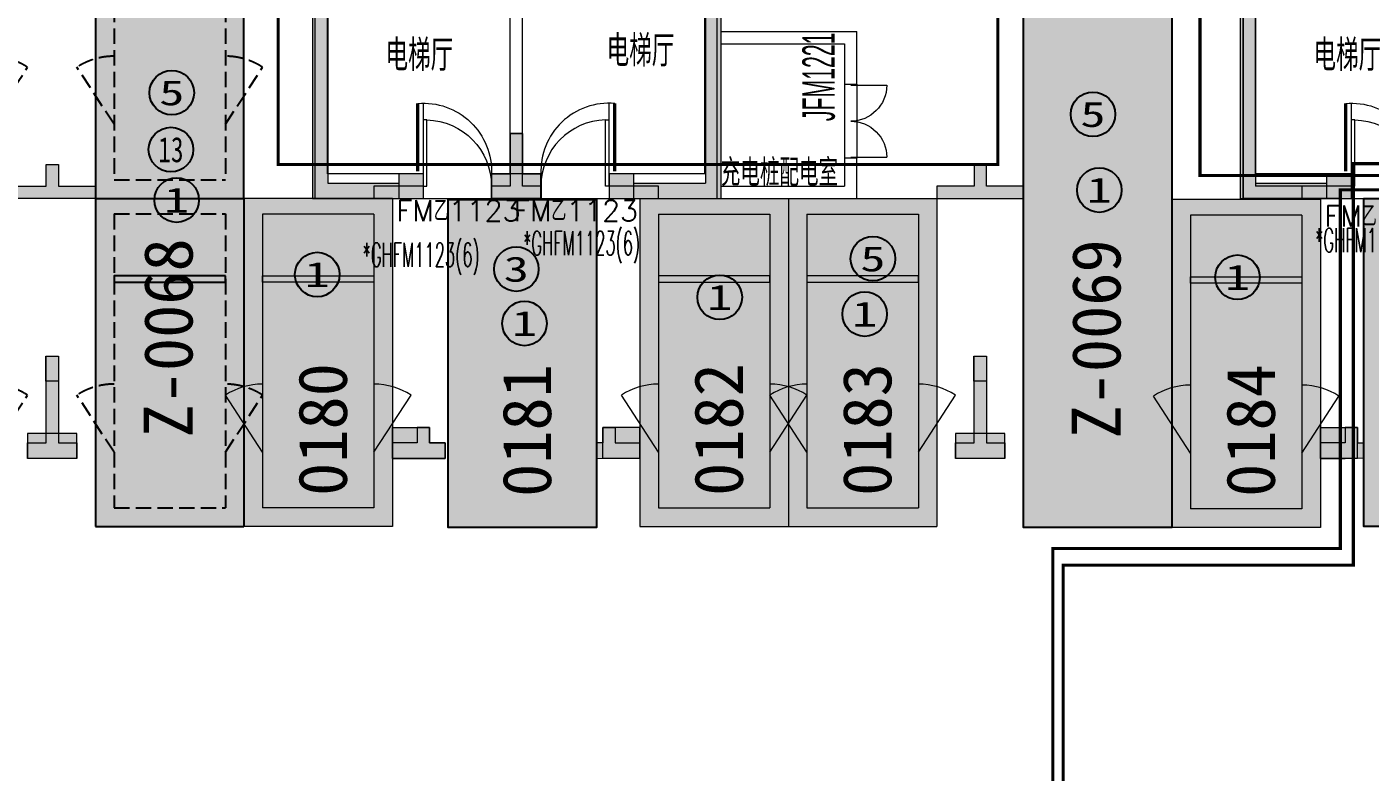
# Model space of a CAD drawing. Extents: x -264757 to 1033689, y 4049843 to 4347093.
# Drawn here: x -74366 to -52653, y 4177037 to 4189083 of the extents above; entities that cross this region are included whole.
import ezdxf
from ezdxf.enums import TextEntityAlignment as Align

# ---------------------------------------------------------------- set-up
doc = ezdxf.new("R2010")
doc.units = 0
doc.header["$LTSCALE"] = 1000
doc.header["$MEASUREMENT"] = 0
doc.linetypes.add('AX-01DK-PB01$1$A-001-车位参照B1$0$A-001-车位参照B1$0$A-001-车位参照B1$0$A-H4-001-基本图形$0$A-001-车位B1$0$DASH', pattern=[0.35, 0.25, -0.1])
doc.linetypes.add('DASH', pattern=[0.35, 0.25, -0.1])
doc.layers.get('0').update_dxf_attribs({"color": 8})
doc.layers.add('AX-01DK-PB01$0$AX-001DK-01-PB01-02$0$A-3-WinF(Text)', color=8, linetype='Continuous', plot=False)
doc.layers.add('AX-01DK-PB01$0$AX-03CK-02-PB01$0$AX-03CK-02-PB01$0$WINDOW_TEXT', color=8, linetype='Continuous', plot=False)
for name, color, linetype in [('AX-01DK-PB01$0$AX-03CK-02-PB01$0$AX-03CK-02-PB01$0$PUB_HATCH', 8, 'Continuous'), ('AX-01DK-PB01$0$AX-03CK-02-PB01$0$AX-03CK-02-PB01$0$人防$0$人防$0$DOOR_FIRE_TEXT', 8, 'Continuous'), ('PUB_HATCH', 8, 'Continuous'), ('不利因素13-紧邻铁爬梯', 7, 'Continuous'), ('不利因素3-紧邻房间出入口', 7, 'Continuous'), ('不利因素5-单面靠墙', 7, 'Continuous'), ('不利因素9-坡道上停车', 7, 'Continuous'), ('不可售车位', 255, 'Continuous'), ('子母车位', 7, 'Continuous'), ('普通车位', 7, 'Continuous')]:
    doc.layers.add(name, color=color, linetype=linetype)
doc.layers.add('无关图层', color=8, linetype='Continuous', lineweight=0)
doc.layers.add('车位归属楼栋范围线', color=7, linetype='Continuous', true_color=0x19e6c7)
doc.styles.add('AX-01DK-PB01$0$AX-001DK-01-PB01-02$0$_TCH_WINDOW', font='SIMPLEX', dxfattribs={"bigfont": 'GBCBIG'})
doc.styles.add('AX-01DK-PB01$0$AX-03CK-02-PB01$0$AX-03CK-02-PB01$0$_TCH_DIM', font='SIMPLEX', dxfattribs={"bigfont": 'GBCBIG'})
doc.styles.add('AX-01DK-PB01$0$AX-03CK-02-PB01$0$AX-03CK-02-PB01$0$_TCH_DIM_T3', font='SIMPLEX', dxfattribs={"width": 0.705882, "bigfont": 'GBCBIG'})
doc.styles.add('AX-01DK-PB01$0$AX-03CK-02-PB01$0$AX-03CK-02-PB01$0$人防$0$人防$0$_TCH_DIM', font='$ GAD E', dxfattribs={"width": 0.7, "bigfont": '$ GAD C'})
doc.styles.add('AX-01DK-PB01$0$Standard', font='gbenor.shx', dxfattribs={"bigfont": 'gbcbig.shx'})
doc.styles.add('AX-ACK-BIANH1$0$黑体', font='simhei.ttf')
doc.styles.add('AX-ACK-P01-WALL$0$黑体', font='simhei.ttf')
doc.styles.add('SX-ACK-PB01-WNC-ALL$0$黑体', font='simhei.ttf')
doc.styles.add('黑体', font='simhei.ttf')

# ---------------------------------------------------------------- blocks, each defined once
blk = doc.blocks.new('SX-ACK-PB01-WNC-ALL$0$20200722.21182536')
at = {"layer": '不利因素3-紧邻房间出入口', "true_color": 0xe4d218}
h = blk.add_hatch(color=52, dxfattribs=at)
h.dxf.hatch_style = 1
edge = h.paths.add_edge_path()
edge.add_arc((360, 360), 360, 0, 360)
at = {"layer": '不利因素3-紧邻房间出入口'}
blk.add_circle((360, 360), 360, dxfattribs=at)
at = {"layer": '不利因素3-紧邻房间出入口', "style": 'SX-ACK-PB01-WNC-ALL$0$黑体', "width": 1.390625}
blk.add_text('3', height=407, dxfattribs=at).set_placement((156, 156), (564, 156), align=Align.FIT)
blk = doc.blocks.new('SX-ACK-PB01-WNC-ALL$0$20200722.21183209')
at = {"layer": '不利因素5-单面靠墙', "true_color": 0x6d711d}
h = blk.add_hatch(color=66, dxfattribs=at)
h.dxf.hatch_style = 1
edge = h.paths.add_edge_path()
edge.add_arc((360, 360), 360, 0, 360)
at = {"layer": '不利因素5-单面靠墙'}
blk.add_circle((360, 360), 360, dxfattribs=at)
at = {"layer": '不利因素5-单面靠墙', "style": 'SX-ACK-PB01-WNC-ALL$0$黑体', "width": 1.390625}
blk.add_text('5', height=407, dxfattribs=at).set_placement((156, 156), (564, 156), align=Align.FIT)
blk = doc.blocks.new('20200722.22094563')
at = {"layer": '不利因素13-紧邻铁爬梯', "true_color": 0x9bc530}
h = blk.add_hatch(color=62, dxfattribs=at)
h.dxf.hatch_style = 1
edge = h.paths.add_edge_path()
edge.add_arc((360, 360), 360, 0, 360)
at = {"layer": '不利因素13-紧邻铁爬梯'}
blk.add_circle((360, 360), 360, dxfattribs=at)
at = {"layer": '不利因素13-紧邻铁爬梯', "style": '黑体', "width": 0.695313}
blk.add_text('13', height=407.3, dxfattribs=at).set_placement((156, 156), (564, 156), align=Align.FIT)
blk = doc.blocks.new('afafafa')
at = {"layer": '不可售车位', "true_color": 0x757b8a}
h = blk.add_hatch(color=8, dxfattribs=at)
h.dxf.hatch_style = 1
h.paths.add_polyline_path([(2400, 0), (2400, -10400), (0, -10400), (0, 0)])
at = {"layer": '不可售车位', "color": 8, "true_color": 0x757b8a}
blk.add_lwpolyline([(2400, 0), (2400, -10400), (0, -10400), (0, 0)], close=True, dxfattribs=at)
blk = doc.blocks.new('销控车位')
at = {"layer": '不可售车位', "true_color": 0x757b8a}
h = blk.add_hatch(color=8, dxfattribs=at)
h.dxf.hatch_style = 1
h.paths.add_polyline_path([(2400, 0), (2400, -5300), (0, -5300), (0, 0)])
at = {"layer": '不可售车位', "color": 8, "true_color": 0x757b8a}
blk.add_lwpolyline([(2400, 0), (2400, -5300), (0, -5300), (0, 0)], close=True, dxfattribs=at)
blk = doc.blocks.new('fasdfasdfasdfasdfasdf')
at = {"layer": '不利因素9-坡道上停车', "true_color": 0xe0aa15}
h = blk.add_hatch(color=42, dxfattribs=at)
h.dxf.hatch_style = 1
edge = h.paths.add_edge_path()
edge.add_arc((-119587, 4058555), 720, 0, 360)
at = {"layer": '不利因素9-坡道上停车'}
blk.add_circle((-119587, 4058555), 720, dxfattribs=at)
at = {"layer": '不利因素9-坡道上停车', "style": 'AX-ACK-P01-WALL$0$黑体', "width": 1.390625}
blk.add_text('1', height=815, dxfattribs=at).set_placement((-119994, 4058148), (-119180, 4058148), align=Align.FIT)
blk = doc.blocks.new('AX-01DK-PB01$0$$DorLib2D$00000001')
at = {"layer": '无关图层'}
for p, q in [((0.45, 0.975), (0.5, 0.975)), ((0.45, 0), (0.45, 0.975)), ((0.5, 0), (0.5, 0.975)), ((0.5, 0), (0.45, 0))]:
    blk.add_line(p, q, dxfattribs=at)
at = {"layer": '无关图层', "lineweight": 13}
blk.add_arc((0.475, 0), 0.975, 91.4693, 180, dxfattribs=at)
blk = doc.blocks.new('AX-01DK-PB01$0$AX-03CK-02-PB01$0$AX-03CK-02-PB01$0$$U_DORLIB2D$00000009')
at = {"layer": '无关图层'}
blk.add_line((0.5, 0.219), (0.5, 1.213), dxfattribs=at)
at = {"layer": '无关图层', "const_width": 0.05}
blk.add_lwpolyline([(0.583, 0.219), (0.583, 1.219)], dxfattribs=at)
at = {"layer": '无关图层'}
blk.add_arc((0.5, 0.219), 1.001, 85.224, 182.3859, dxfattribs=at)
blk = doc.blocks.new('_FZH')
blk.add_lwpolyline([(-0.5, -0.5), (0.5, -0.5), (0.5, 0.5), (-0.5, 0.5)], close=True)
at = {"layer": 'PUB_HATCH'}
blk.add_solid([(-0.5, -0.5), (0.5, -0.5), (-0.5, 0.5), (0.5, 0.5)], dxfattribs=at)
blk = doc.blocks.new('AX-01DK-PB01$0$AX-03CK-02-PB01$0$AX-03CK-02-PB01$0$人防$0$人防$0$$DorLib2D$00000004')
at = {"layer": '无关图层'}
for p, q in [((-0.485, 0), (-0.485, 0.485)), ((0.485, 0), (0.485, 0.485))]:
    blk.add_line(p, q, dxfattribs=at)
at = {"layer": '无关图层', "lineweight": 13}
for centre, start, end in [((-0.485, 0), 0, 90), ((0.485, 0), 90, 180)]:
    blk.add_arc(centre, 0.485, start, end, dxfattribs=at)
blk = doc.blocks.new('A$C7e5eb487')
at = {"layer": '普通车位', "true_color": 0xf18f8e}
h = blk.add_hatch(color=11, dxfattribs=at)
h.dxf.hatch_style = 1
h.paths.add_polyline_path([(2400, 0), (2400, -5300), (0, -5300), (0, 0)])
blk = doc.blocks.new('A$C741380cb')
at = {"layer": '子母车位', "true_color": 0x0617f9}
h = blk.add_hatch(color=5, dxfattribs=at)
h.dxf.hatch_style = 1
h.paths.add_polyline_path([(2400, 0), (2400, -10400), (0, -10400), (0, 0)])

msp = doc.modelspace()

# ---------------------------------------------------------------- hatches: boundary and pattern name
at = {"layer": 'AX-01DK-PB01$0$AX-03CK-02-PB01$0$AX-03CK-02-PB01$0$PUB_HATCH'}
for points in [[(-69624.3, 4191782.5), (-69749.2, 4191657.4), (-69749.2, 4186307.4), (-69499.2, 4186557.5), (-69499.2, 4191782.4)], [(-63252, 4191783), (-63399, 4191783), (-63399, 4186558.3), (-63149, 4186308.4), (-63149, 4191658)], [(-54631.8, 4191782.5), (-54756.8, 4191658), (-54756.8, 4186307.4), (-54506.8, 4186557.5), (-54506.8, 4191781)], [(-66856, 4186307.8), (-66055.6, 4186308), (-66055.7, 4186708), (-66856.1, 4186707.8)], [(-64730.6, 4186308.5), (-64955.6, 4186308.4), (-64955.7, 4186708.1), (-64955.6, 4186308.1), (-64730.6, 4186308.1)], [(-68180.8, 4186308), (-68355.5, 4186308), (-68355.5, 4186557.6), (-69499.2, 4186557.5), (-69749.2, 4186307.4), (-68180.8, 4186307.7)], [(-64555.6, 4186558.2), (-64555.5, 4186308.5), (-64730.6, 4186308.5), (-64730.6, 4186308.1), (-63149, 4186308.4), (-63399, 4186558.3)], [(-53181.7, 4186308), (-53356.6, 4186308), (-53356.6, 4186557.6), (-54506.8, 4186557.5), (-54756.8, 4186307.4), (-53181.7, 4186307.7)], [(-67956, 4186307.7), (-67956.1, 4186308), (-68180.8, 4186308), (-68180.8, 4186307.7)], [(-52957, 4186307.7), (-52957, 4186308), (-53181.7, 4186308), (-53181.7, 4186307.7)]]:
    msp.add_hatch(color=256, dxfattribs=at).paths.add_polyline_path(points)
at = {"layer": '无关图层'}
h = msp.add_hatch(color=256, dxfattribs=at)
h.dxf.hatch_style = 1
h.paths.add_polyline_path([(-64155.2, 4186508), (-66355.2, 4186508), (-66355.2, 4187358), (-66555.2, 4187358), (-66555.2, 4186508), (-68755.2, 4186508), (-68755.2, 4186308), (-64155.2, 4186308)])
h.paths.add_polyline_path([(-66855.2, 4186308), (-67955.2, 4186308), (-67955.2, 4186508), (-66855.2, 4186508)])
h.paths.add_polyline_path([(-64955.3, 4186308), (-66055.2, 4186308), (-66055.2, 4186508), (-64955.3, 4186508)], flags=17)
for points in [[(-66855.3, 4186708), (-66555.2, 4186708), (-66555.2, 4187358), (-66355.2, 4187358), (-66355.2, 4186708), (-66055.2, 4186708), (-66055.2, 4186308), (-66855.3, 4186308)], [(-74656.4, 4186508), (-74056.4, 4186508), (-74056.4, 4186858), (-73856.4, 4186858), (-73856.4, 4186508), (-73256.4, 4186508), (-73256.4, 4186308), (-74656.4, 4186308)], [(-58256, 4186508), (-58856, 4186508), (-58856, 4186858), (-59056, 4186858), (-59056, 4186508), (-59656, 4186508), (-59656, 4186308), (-58256, 4186308)], [(-67955, 4186509), (-68755.2, 4186509.5), (-68755.2, 4186308.5), (-67955, 4186308)], [(-64155.2, 4186508.5), (-64955.3, 4186509), (-64955.3, 4186308), (-64155.2, 4186307.4)], [(-52956.2, 4186509), (-53756.4, 4186509.5), (-53756.4, 4186308.5), (-52956.2, 4186308)], [(-73856, 4183758), (-73856.4, 4183358), (-74057.4, 4183358), (-74057.1, 4183758)], [(-58856, 4183758), (-58856.4, 4183358), (-59057.4, 4183358), (-59057.1, 4183758)], [(-68456, 4182608), (-67856, 4182608), (-67856, 4182358), (-67606.4, 4182358), (-67606.4, 4182108), (-68456, 4182108)], [(-64456.8, 4182609), (-65057.1, 4182609), (-65057.1, 4182359), (-65157.1, 4182357.9), (-65157.1, 4182109.1), (-64456.8, 4182108)], [(-53456, 4182609), (-52855.7, 4182609), (-52855.7, 4182359), (-52755.7, 4182357.9), (-52755.7, 4182109.1), (-53456, 4182108)], [(-73556.8, 4182509), (-74357, 4182509), (-74357, 4182109), (-73556.8, 4182109)], [(-58556.8, 4182509), (-59357, 4182509), (-59357, 4182109), (-58556.8, 4182109)]]:
    msp.add_hatch(color=256, dxfattribs=at).paths.add_polyline_path(points)
h = msp.add_hatch(color=256, dxfattribs=at)
h.dxf.hatch_style = 1
h.paths.add_polyline_path([(-49156.4, 4186508), (-51356.4, 4186508), (-51356.4, 4187358), (-51556.4, 4187358), (-51556.4, 4186508), (-53756.4, 4186508), (-53756.4, 4186308), (-49156.4, 4186308)])
h.paths.add_polyline_path([(-51856.4, 4186308), (-52956.4, 4186308), (-52956.4, 4186508), (-51856.4, 4186508)])
h.paths.add_polyline_path([(-49956.6, 4186308), (-51056.4, 4186308), (-51056.4, 4186508), (-49956.6, 4186508)], flags=17)
h = msp.add_hatch(color=256, dxfattribs=at)
h.dxf.hatch_style = 1
h.paths.add_polyline_path([(-74356.4, 4182358), (-74056.4, 4182358), (-74056.4, 4183758), (-73856.4, 4183758), (-73856.4, 4182358), (-73556.4, 4182358), (-73556.4, 4182108), (-74356.4, 4182108)])
h = msp.add_hatch(color=256, dxfattribs=at)
h.dxf.hatch_style = 1
h.paths.add_polyline_path([(-59356.4, 4182358), (-59056.4, 4182358), (-59056.4, 4183758), (-58856.4, 4183758), (-58856.4, 4182358), (-58556.4, 4182358), (-58556.4, 4182108), (-59356.4, 4182108)])
h = msp.add_hatch(color=256, dxfattribs=at)
h.dxf.hatch_style = 1
h.paths.add_polyline_path([(-67606.4, 4182108), (-67606.4, 4182358), (-67856.4, 4182358), (-67856.4, 4182608), (-68056.4, 4182608), (-68056.4, 4182358), (-68456.4, 4182358), (-68456.4, 4182108), (-68056.4, 4182108)])
h = msp.add_hatch(color=256, dxfattribs=at)
h.dxf.hatch_style = 1
h.paths.add_polyline_path([(-65057.5, 4182109), (-65057.1, 4182308), (-65057.1, 4182608), (-64857.1, 4182608), (-64857.1, 4182358), (-64457.1, 4182358), (-64457.1, 4182108), (-64857.1, 4182108)])
h = msp.add_hatch(color=256, dxfattribs=at)
h.dxf.hatch_style = 1
h.paths.add_polyline_path([(-52855.3, 4182109), (-52855.7, 4182308), (-52855.7, 4182608), (-53055.7, 4182608), (-53055.7, 4182358), (-53455.7, 4182358), (-53455.7, 4182108), (-53055.7, 4182108)])

# ---------------------------------------------------------------- linework, layer by layer
at = {"layer": '子母车位', "color": 8, "linetype": 'AX-01DK-PB01$1$A-001-车位参照B1$0$A-001-车位参照B1$0$A-001-车位参照B1$0$A-H4-001-基本图形$0$A-001-车位B1$0$DASH'}
for p, q in [((-72956.6, 4191158.7, 0), (-72956.6, 4186608.7, 0)), ((-71156.6, 4191158.7, 0), (-71156.6, 4186608.7, 0)), ((-72956.6, 4186608.7, 0), (-71156.6, 4186608.7, 0)), ((-72956.6, 4186058.7, 0), (-71156.6, 4186058.7, 0)), ((-72956.6, 4186058.7, 0), (-72956.6, 4181308.7, 0)), ((-71156.6, 4186058.7, 0), (-71156.6, 4181308.7, 0)), ((-72956.6, 4181308.7, 0), (-71156.6, 4181308.7, 0))]:
    msp.add_line(p, q, dxfattribs=at)
at = {"layer": '子母车位', "color": 83}
for p, q in [((-73256.6, 4186308.7, 0), (-73256.6, 4181008.7, 0)), ((-73256.6, 4186308.7, 0), (-70856.6, 4186308.7, 0)), ((-70856.6, 4186308.7, 0), (-70856.6, 4181008.7, 0)), ((-73256.6, 4181008.7, 0), (-70856.6, 4181008.7, 0))]:
    msp.add_line(p, q, dxfattribs=at)
at = {"layer": '子母车位', "color": 83, "elevation": 0}
msp.add_lwpolyline([(-70856.6, 4191408.7), (-73256.6, 4191408.7), (-73256.6, 4186308.7), (-70856.6, 4186308.7)], close=True, dxfattribs=at)
at = {"layer": '子母车位', "linetype": 'AX-01DK-PB01$1$A-001-车位参照B1$0$A-001-车位参照B1$0$A-001-车位参照B1$0$A-H4-001-基本图形$0$A-001-车位B1$0$DASH'}
msp.add_lwpolyline([(-74956.4, 4187508.7), (-74356.4, 4188430.7)], dxfattribs=at)
at = {"layer": '子母车位', "linetype": 'AX-01DK-PB01$1$A-001-车位参照B1$0$A-001-车位参照B1$0$A-001-车位参照B1$0$A-H4-001-基本图形$0$A-001-车位B1$0$DASH', "elevation": 0}
for points in [[(-72956.6, 4187508.7), (-73556.6, 4188430.6)], [(-71156.6, 4187508.7), (-70556.6, 4188430.6)], [(-74956.3, 4182208.7), (-74356.3, 4183130.7)], [(-72956.6, 4182208.7), (-73556.6, 4183130.6)], [(-71156.6, 4182208.7), (-70556.6, 4183130.6)]]:
    msp.add_lwpolyline(points, dxfattribs=at)
at = {"layer": '子母车位', "elevation": 0}
msp.add_lwpolyline([(-71156.6, 4185058.7), (-72956.6, 4185058.7), (-72956.6, 4184958.7), (-71156.6, 4184958.7)], close=True, dxfattribs=at)
at = {"layer": '子母车位', "linetype": 'AX-01DK-PB01$1$A-001-车位参照B1$0$A-001-车位参照B1$0$A-001-车位参照B1$0$A-H4-001-基本图形$0$A-001-车位B1$0$DASH'}
for centre, start, end in [((-74956.4, 4187508.7, 0), 56.94427, 90), ((-72956.6, 4187508.7, 0), 90, 123.05573), ((-71156.6, 4187508.7, 0), 56.94427, 90), ((-74956.3, 4182208.7), 56.94427, 90), ((-72956.6, 4182208.7, 0), 90, 123.05573), ((-71156.6, 4182208.7, 0), 56.94427, 90)]:
    msp.add_arc(centre, 1100, start, end, dxfattribs=at)
at = {"layer": '无关图层'}
for p, q in [((-54506.8, 4194558), (-54506.8, 4186508)), ((-54706.8, 4194358), (-54706.8, 4186308)), ((-69749.2, 4191657.4), (-69749.2, 4186307.4)), ((-69499.2, 4191782.4), (-69499.2, 4186557.5)), ((-63399, 4191783), (-63399, 4186558.3)), ((-63149, 4191658), (-63149, 4186308.4)), ((-54756.8, 4191658), (-54756.8, 4186307.4)), ((-54506.8, 4191781), (-54506.8, 4186557.5)), ((-63206.2, 4186308), (-63206.2, 4190808)), ((-69706.4, 4186308), (-69706.4, 4190708)), ((-69506.4, 4186708), (-69506.4, 4190608)), ((-66556, 4186708), (-66556, 4190608)), ((-66356, 4186708), (-66356, 4190608)), ((-63406.2, 4186708), (-63406.2, 4190608)), ((-54706.6, 4186308), (-54706.6, 4190708)), ((-54506.6, 4186708), (-54506.6, 4190608)), ((-63149, 4189008.4), (-60949, 4189008.4)), ((-63149, 4189008.4), (-63149, 4188808.4)), ((-63149, 4188808.4), (-61149, 4188808.4)), ((-61149, 4188808.4), (-61149, 4188158.5)), ((-60949, 4188158.5), (-60949, 4189008.4)), ((-61149, 4188158.5), (-60949, 4188158.5)), ((-61149, 4188158.5), (-61149, 4186958.5)), ((-60949, 4188158.5), (-60949, 4186958.5)), ((-60949, 4186958.5), (-61149, 4186958.5)), ((-61149, 4186958.5), (-61149, 4186508.4)), ((-60949, 4186308.4), (-60949, 4186958.5)), ((-67956, 4186708), (-69506.4, 4186708)), ((-67956, 4186307.7), (-67956.1, 4186707.7)), ((-67956, 4186308), (-67956, 4186708)), ((-66055.7, 4186708), (-66856.1, 4186707.8)), ((-66856.1, 4186707.8), (-66856, 4186307.8)), ((-66556, 4186708), (-66856, 4186708)), ((-66856, 4186708), (-66856, 4186308)), ((-66056.3, 4186708), (-66356, 4186708)), ((-66056.3, 4186308), (-66056.3, 4186708)), ((-66055.6, 4186308), (-66055.7, 4186708)), ((-63406.2, 4186708), (-64956.3, 4186708)), ((-64956.3, 4186708), (-64956.3, 4186308)), ((-64955.7, 4186708.1), (-64955.6, 4186308.1)), ((-52956.2, 4186708), (-54506.6, 4186708)), ((-52957, 4186307.7), (-52957, 4186707.7)), ((-52956.2, 4186308), (-52956.2, 4186708)), ((-69499.2, 4186557.5), (-68355.5, 4186557.6)), ((-64555.6, 4186558.2), (-63399, 4186558.3)), ((-63149, 4186508.4), (-61149, 4186508.4)), ((-63149, 4186508.4), (-63149, 4186308.4)), ((-54506.8, 4186557.5), (-53356.6, 4186557.6)), ((-53356.6, 4186508), (-54506.8, 4186508)), ((-70856.6, 4186308), (-70856.6, 4181008, 0)), ((-68456.6, 4186308), (-70856.6, 4186308)), ((-69749.2, 4186307.4), (-68180.8, 4186307.7)), ((-69706.4, 4186308), (-67956, 4186308)), ((-68456.6, 4186308), (-68456.6, 4181008, 0)), ((-68180.8, 4186307.7), (-67956, 4186307.7)), ((-67956, 4186307.7), (-66856, 4186307.8)), ((-66856, 4186308), (-66456, 4186308)), ((-66856, 4186307.8), (-66055.6, 4186308)), ((-66456, 4186308), (-66056.3, 4186308)), ((-66055.6, 4186308), (-64955.6, 4186308.1)), ((-64956.3, 4186308), (-63206.2, 4186308)), ((-64955.6, 4186308.1), (-64730.6, 4186308.1)), ((-64730.6, 4186308.1), (-63149, 4186308.4)), ((-64456.3, 4186308), (-64456.3, 4181008, 0)), ((-64456.3, 4186308), (-62056.3, 4186308)), ((-63149, 4186308.4), (-60949, 4186308.4)), ((-62056.3, 4186308, 0), (-62056.3, 4181008, 0)), ((-62056.3, 4186308, 0), (-59656.3, 4186308, 0)), ((-62056.3, 4186308), (-62056.3, 4181008, 0)), ((-59656.3, 4186308, 0), (-59656.3, 4181008, 0)), ((-55856.9, 4186291.8), (-55856.9, 4180991.8, 0)), ((-53456.9, 4186291.8), (-55856.9, 4186291.8)), ((-54756.8, 4186307.4), (-53181.7, 4186307.7)), ((-53156.8, 4186308), (-54706.8, 4186308)), ((-54706.6, 4186308), (-52956.2, 4186308)), ((-53456.9, 4186291.8), (-53456.9, 4180991.8, 0)), ((-53181.7, 4186307.7), (-52957, 4186307.7)), ((-52957, 4186307.7), (-51857, 4186307.8)), ((-68756.6, 4186058), (-70556.6, 4186058)), ((-70556.6, 4186058), (-70556.6, 4181308, 0)), ((-68756.6, 4186058), (-68756.6, 4181308, 0)), ((-64156.3, 4186058), (-62356.3, 4186058)), ((-64156.3, 4186058), (-64156.3, 4181308, 0)), ((-62356.3, 4186058), (-62356.3, 4181308, 0)), ((-61756.3, 4186058, 0), (-59956.3, 4186058, 0)), ((-61756.3, 4186058, 0), (-61756.3, 4181308, 0)), ((-59956.3, 4186058, 0), (-59956.3, 4181308, 0)), ((-53756.9, 4186041.8), (-55556.9, 4186041.8)), ((-55556.9, 4186041.8), (-55556.9, 4181291.8, 0)), ((-53756.9, 4186041.8), (-53756.9, 4181291.8, 0)), ((-70556.6, 4185058), (-68756.6, 4185058)), ((-70556.6, 4184958), (-70556.6, 4185058)), ((-68756.6, 4184958), (-70556.6, 4184958)), ((-68756.6, 4185058), (-68756.6, 4184958)), ((-55556.9, 4185041.8), (-53756.9, 4185041.8)), ((-55556.9, 4184941.8), (-55556.9, 4185041.8)), ((-53756.9, 4184941.8), (-55556.9, 4184941.8)), ((-53756.9, 4185041.8), (-53756.9, 4184941.8)), ((-70556.6, 4182208), (-71156.6, 4183129.9)), ((-68756.6, 4182208), (-68156.6, 4183129.9)), ((-55556.9, 4182191.8), (-56156.9, 4183113.8)), ((-53756.9, 4182191.8), (-53156.9, 4183113.8)), ((-68756.6, 4181308, 0), (-70556.6, 4181308, 0)), ((-64156.3, 4181308, 0), (-62356.3, 4181308, 0)), ((-61756.3, 4181308, 0), (-59956.3, 4181308, 0)), ((-53756.9, 4181291.8, 0), (-55556.9, 4181291.8, 0)), ((-68456.6, 4181008, 0), (-70856.6, 4181008, 0)), ((-64456.3, 4181008, 0), (-62056.3, 4181008, 0)), ((-62056.3, 4181008, 0), (-59656.3, 4181008, 0)), ((-53456.9, 4180991.8, 0), (-55856.9, 4180991.8, 0))]:
    msp.add_line(p, q, dxfattribs=at)
for points in [[(-66055.2, 4186508), (-66355.2, 4186508), (-66355.2, 4187358), (-66555.2, 4187358), (-66555.2, 4186508), (-66855.3, 4186508), (-66855.3, 4186308), (-66055.2, 4186308)], [(-66855.3, 4186708), (-66555.2, 4186708), (-66555.2, 4187358), (-66355.2, 4187358), (-66355.2, 4186708), (-66055.2, 4186708), (-66055.2, 4186308), (-66855.3, 4186308)], [(-74656.4, 4186508), (-74056.4, 4186508), (-74056.4, 4186858), (-73856.4, 4186858), (-73856.4, 4186508), (-73256.4, 4186508), (-73256.4, 4186308), (-74656.4, 4186308)], [(-58256, 4186508), (-58856, 4186508), (-58856, 4186858), (-59056, 4186858), (-59056, 4186508), (-59656, 4186508), (-59656, 4186308), (-58256, 4186308)], [(-67955, 4186509), (-68755.2, 4186509.5), (-68755.2, 4186308.5), (-67955, 4186308)], [(-64155.2, 4186508.5), (-64955.3, 4186509), (-64955.3, 4186308), (-64155.2, 4186307.4)], [(-52956.2, 4186509), (-53756.4, 4186509.5), (-53756.4, 4186308.5), (-52956.2, 4186308)], [(-62356.3, 4185058), (-64156.3, 4185058), (-64156.3, 4184958), (-62356.3, 4184958)], [(-74356.4, 4182358), (-74056.4, 4182358), (-74056.4, 4183758), (-73856.4, 4183758), (-73856.4, 4182358), (-73556.4, 4182358), (-73556.4, 4182108), (-74356.4, 4182108)], [(-73856, 4183758), (-73856.4, 4183358), (-74057.4, 4183358), (-74057.1, 4183758)], [(-59356.4, 4182358), (-59056.4, 4182358), (-59056.4, 4183758), (-58856.4, 4183758), (-58856.4, 4182358), (-58556.4, 4182358), (-58556.4, 4182108), (-59356.4, 4182108)], [(-58856, 4183758), (-58856.4, 4183358), (-59057.4, 4183358), (-59057.1, 4183758)], [(-67606.4, 4182108), (-67606.4, 4182358), (-67856.4, 4182358), (-67856.4, 4182608), (-68056.4, 4182608), (-68056.4, 4182358), (-68456.4, 4182358), (-68456.4, 4182108), (-68056.4, 4182108)], [(-68456, 4182608), (-67856, 4182608), (-67856, 4182358), (-67606.4, 4182358), (-67606.4, 4182108), (-68456, 4182108)], [(-64456.8, 4182609), (-65057.1, 4182609), (-65057.1, 4182359), (-65157.1, 4182357.9), (-65157.1, 4182109.1), (-64456.8, 4182108)], [(-65057.5, 4182109), (-65057.1, 4182308), (-65057.1, 4182608), (-64857.1, 4182608), (-64857.1, 4182358), (-64457.1, 4182358), (-64457.1, 4182108), (-64857.1, 4182108)], [(-53456, 4182609), (-52855.7, 4182609), (-52855.7, 4182359), (-52755.7, 4182357.9), (-52755.7, 4182109.1), (-53456, 4182108)], [(-52855.3, 4182109), (-52855.7, 4182308), (-52855.7, 4182608), (-53055.7, 4182608), (-53055.7, 4182358), (-53455.7, 4182358), (-53455.7, 4182108), (-53055.7, 4182108)], [(-73556.8, 4182509), (-74357, 4182509), (-74357, 4182109), (-73556.8, 4182109)], [(-58556.8, 4182509), (-59357, 4182509), (-59357, 4182109), (-58556.8, 4182109)]]:
    msp.add_lwpolyline(points, close=True, dxfattribs=at)
at = {"layer": '无关图层', "elevation": 0}
msp.add_lwpolyline([(-59956.3, 4185058), (-61756.3, 4185058), (-61756.3, 4184958), (-59956.3, 4184958)], close=True, dxfattribs=at)
at = {"layer": '无关图层'}
for points in [[(-64156.3, 4182208), (-64756.3, 4183129.9)], [(-62356.3, 4182208), (-61756.3, 4183129.9)]]:
    msp.add_lwpolyline(points, dxfattribs=at)
at = {"layer": '无关图层', "elevation": 0}
for points in [[(-61756.3, 4182208), (-62356.3, 4183129.9)], [(-59956.3, 4182208), (-59356.3, 4183129.9)]]:
    msp.add_lwpolyline(points, dxfattribs=at)
at = {"layer": '无关图层'}
for centre, start, end in [((-64156.3, 4182208, 0), 90, 123.05573), ((-61756.3, 4182208, 0), 90, 123.05573), ((-62356.3, 4182208, 0), 56.94427, 90), ((-59956.3, 4182208, 0), 56.94427, 90)]:
    msp.add_arc(centre, 1100, start, end, dxfattribs=at)
for centre, major_axis, start_param, end_param in [((-70556.6, 4182208, 0), (1006.6, 443.5), 1.1558432, 1.7327745), ((-68756.6, 4182208, 0), (342.6, 1045.3), -0.2602131, 0.3167182), ((-55556.9, 4182191.8, 0), (1007.8, 440.8), 1.1584848, 1.7354161), ((-53756.9, 4182191.8, 0), (341.3, 1045.7), -0.2614274, 0.315504)]:
    msp.add_ellipse(centre, major_axis=major_axis, ratio=1, start_param=start_param, end_param=end_param, dxfattribs=at)
at = {"layer": '车位归属楼栋范围线', "linetype": 'DASH', "ltscale": 5}
for points in [[(-54403.6, 4209762.5, 50, 50, 0), (-54403.6, 4198483.2, 50, 50, 0), (-43556.8, 4198483.2, 50, 50, 0), (-43556.8, 4194358, 50, 50, 0), (-40014.6, 4194357.9, 50, 50, 0), (-40014.6, 4198555.1, 50, 50, 0), (-32907.2, 4198555.1, 50, 50, 0), (-32907.2, 4195558.9, 50, 50, 0), (-32056.7, 4195553.4, 50, 50, 0), (-32056.7, 4194608.9, 50, 50, 0), (-33407.4, 4194608.9, 50, 50, 0), (-33402.5, 4186557.1, 50, 50, 0), (-43807.3, 4186550.8, 50, 50, 0), (-43807.3, 4191984.3, 50, 50, 0), (-47850.4, 4191984.3, 50, 50, 0), (-47850.4, 4186872.2, 50, 50, 0), (-52924.8, 4186872.2, 50, 50, 0), (-52924.8, 4180383.2, 50, 50, 0), (-57617, 4180383.2, 50, 50, 0), (-57617, 4169738.6, 50, 50, 0)], [(-28841.2, 4186832.9, 50, 50, 0), (-44194.6, 4186833, 50, 50, 0), (-44194.6, 4191791, 50, 50, 0), (-47369.4, 4191791, 50, 50, 0), (-47369.4, 4186449.2, 50, 50, 0), (-53135, 4186449.2, 50, 50, 0), (-53135, 4180650.9, 50, 50, 0), (-57782.9, 4180650.9, 50, 50, 0), (-57782.9, 4170006.4, 50, 50, 0), (-51309.6, 4170006.4, 50, 50, 0), (-51309.6, 4169315.9, 50, 50, 0), (-33461.6, 4169315.9, 50, 50, 0), (-33461.6, 4162371.5, 50, 50, 0), (-39585.2, 4162371.5, 50, 50, 0), (-39585.2, 4157757, 50, 50, 0), (-51808.9, 4157757, 50, 50, 0), (-51808.9, 4162408.9, 50, 50, 0), (-55255.5, 4162408.9, 50, 50, 0), (-55255.5, 4157719.8, 50, 50, 0), (-57078.6, 4157719.8, 50, 50, 0), (-57078.6, 4151207.2, 50, 50, 0), (-58122.7, 4151207.2, 50, 50, 0), (-58122.7, 4139809.2, 50, 50, 0)]]:
    msp.add_lwpolyline(points, format="xyseb", dxfattribs=at)
at = {"layer": '车位归属楼栋范围线', "linetype": 'DASH', "ltscale": 5, "const_width": 50}
msp.add_lwpolyline([(-33283.3, 4146883.7), (-33283.3, 4175514.4), (-29137.4, 4175514.4), (-29137.4, 4186656.6), (-44355, 4186656.6), (-44355, 4191625.1), (-47611.1, 4191625.1), (-47611.1, 4186680.1), (-55404.2, 4186680.1), (-55404.2, 4191908), (-58670.9, 4191908), (-58670.9, 4186858), (-70304.1, 4186858), (-70303.6, 4191907.5), (-77719.4, 4191908.3), (-77719.4, 4186558.3), (-88759.6, 4186558.3), (-88759.6, 4169777), (-77533.6, 4169777), (-77534.3, 4165409), (-76833.6, 4165408), (-76833.1, 4158725), (-81133.4, 4158725), (-81133.4, 4140728.4)], dxfattribs=at)

# ---------------------------------------------------------------- block references
at = {"layer": '不利因素13-紧邻铁爬梯'}
msp.add_blockref('20200722.22094563', (-72397.4, 4186739.8, 0), dxfattribs=at)
at = {"layer": '不利因素3-紧邻房间出入口'}
msp.add_blockref('SX-ACK-PB01-WNC-ALL$0$20200722.21182536', (-66814.5, 4184807.6, 0), dxfattribs=at)
at = {"layer": '不利因素5-单面靠墙'}
for p in [(-72383.3, 4187659.4, 0), (-57493.9, 4187309.5, 0), (-61051.1, 4184975.4, 0)]:
    msp.add_blockref('SX-ACK-PB01-WNC-ALL$0$20200722.21183209', p, dxfattribs=at)
at = {"layer": '不可售车位'}
for name, p in [('afafafa', (-58257, 4191392.5, 0)), ('销控车位', (-67556.4, 4186291.7, 0)), ('销控车位', (-52756.6, 4186308, 0))]:
    msp.add_blockref(name, p, dxfattribs=at)
at = {"layer": '子母车位', "rotation": 180.0000000000001}
msp.add_blockref('A$C741380cb', (-70856.6, 4181008.7, 0), dxfattribs=at)
at = {"layer": '无关图层'}
ref = msp.add_blockref('AX-01DK-PB01$0$AX-03CK-02-PB01$0$AX-03CK-02-PB01$0$人防$0$人防$0$$DorLib2D$00000004', (-61049, 4187558.5), dxfattribs=dict(at, xscale=-1200, yscale=1200, zscale=200, rotation=270.0000128857415))
ref.add_attrib('A', 'JFM1221', (-61306.4, 4187558.5), dxfattribs={"layer": 'AX-01DK-PB01$0$AX-03CK-02-PB01$0$AX-03CK-02-PB01$0$人防$0$人防$0$DOOR_FIRE_TEXT', "height": 525, "rotation": 90.00001, "style": 'AX-01DK-PB01$0$AX-03CK-02-PB01$0$AX-03CK-02-PB01$0$人防$0$人防$0$_TCH_DIM', "width": 0.49})
ref = msp.add_blockref('AX-01DK-PB01$0$AX-03CK-02-PB01$0$AX-03CK-02-PB01$0$$U_DORLIB2D$00000009', (-67406.1, 4186507.8), dxfattribs=dict(at, xscale=-1100, yscale=1100, zscale=400, rotation=0.00800226912614267))
ref.add_attrib('A', '*GHFM1123(6)', (-68937.8, 4185205.9), dxfattribs={"layer": 'AX-01DK-PB01$0$AX-03CK-02-PB01$0$AX-03CK-02-PB01$0$WINDOW_TEXT', "height": 386.75, "rotation": 0.008, "style": 'AX-01DK-PB01$0$AX-03CK-02-PB01$0$AX-03CK-02-PB01$0$_TCH_DIM_T3', "width": 0.49827})
ref = msp.add_blockref('AX-01DK-PB01$0$AX-03CK-02-PB01$0$AX-03CK-02-PB01$0$$U_DORLIB2D$00000009', (-65505.7, 4186508), dxfattribs=dict(at, xscale=1100, yscale=1100, zscale=400, rotation=0.00800226912614267))
ref.add_attrib('A', '*GHFM1123(6)', (-66343.8, 4185391.8), dxfattribs={"layer": 'AX-01DK-PB01$0$AX-03CK-02-PB01$0$AX-03CK-02-PB01$0$WINDOW_TEXT', "height": 386.75, "rotation": 0.008, "style": 'AX-01DK-PB01$0$AX-03CK-02-PB01$0$AX-03CK-02-PB01$0$_TCH_DIM_T3', "width": 0.49827})
ref = msp.add_blockref('AX-01DK-PB01$0$AX-03CK-02-PB01$0$AX-03CK-02-PB01$0$$U_DORLIB2D$00000009', (-52407, 4186507.8), dxfattribs=dict(at, xscale=-1100, yscale=1100, zscale=400, rotation=0.0080022691261424))
ref.add_attrib('A', '*GHFM1123(6)', (-53540.7, 4185441.8), dxfattribs={"layer": 'AX-01DK-PB01$0$AX-03CK-02-PB01$0$AX-03CK-02-PB01$0$WINDOW_TEXT', "height": 386.75, "rotation": 0.008, "style": 'AX-01DK-PB01$0$AX-03CK-02-PB01$0$AX-03CK-02-PB01$0$_TCH_DIM_T3', "width": 0.49827})
ref = msp.add_blockref('AX-01DK-PB01$0$$DorLib2D$00000001', (-67406, 4186508), dxfattribs=dict(at, xscale=1100, yscale=-1100, zscale=400, rotation=180.0000000004404))
ref.add_attrib('A', 'FM乙1123', (-68397, 4185945), dxfattribs={"layer": 'AX-01DK-PB01$0$AX-001DK-01-PB01-02$0$A-3-WinF(Text)', "height": 337.59, "style": 'AX-01DK-PB01$0$AX-001DK-01-PB01-02$0$_TCH_WINDOW'})
ref = msp.add_blockref('AX-01DK-PB01$0$$DorLib2D$00000001', (-65506.3, 4186508), dxfattribs=dict(at, xscale=-1100, yscale=-1100, zscale=400, rotation=179.9999999995595))
ref.add_attrib('A', 'FM乙1123', (-66497.2, 4185945), dxfattribs={"layer": 'AX-01DK-PB01$0$AX-001DK-01-PB01-02$0$A-3-WinF(Text)', "height": 337.59, "rotation": 360, "style": 'AX-01DK-PB01$0$AX-001DK-01-PB01-02$0$_TCH_WINDOW'})
ref = msp.add_blockref('AX-01DK-PB01$0$$DorLib2D$00000001', (-52406.2, 4186508), dxfattribs=dict(at, xscale=1100, yscale=-1100, zscale=400, rotation=180.0000000004404))
ref.add_attrib('A', 'FM乙1123', (-53397.2, 4185858), dxfattribs={"layer": 'AX-01DK-PB01$0$AX-001DK-01-PB01-02$0$A-3-WinF(Text)', "height": 337.59, "style": 'AX-01DK-PB01$0$AX-001DK-01-PB01-02$0$_TCH_WINDOW'})
for p, xscale, yscale, zscale in [((-68155.8, 4186508), 399.3976661399938, 400.02286684094, 400.02286684094), ((-53156.8, 4186508), 399.5815280990209, 399.9631946533918, 399.9631946533918)]:
    msp.add_blockref('_FZH', p, dxfattribs=dict(at, xscale=xscale, yscale=yscale, zscale=zscale))
at = {"layer": '无关图层', "xscale": 399.7120080110014, "yscale": 400.0555933636847, "zscale": 400.0555933636847, "rotation": 90.0160045278493}
msp.add_blockref('_FZH', (-64755.6, 4186508.3), dxfattribs=at)
at = {"layer": '普通车位', "extrusion": (0, 0, -1), "zscale": -0.9999999999999998, "rotation": 180}
for p in [(70856.6, 4181008, 0), (55856.9, 4180991.8, 0)]:
    msp.add_blockref('A$C7e5eb487', p, dxfattribs=at)
at = {"layer": '普通车位', "rotation": 180}
for p in [(-62056.3, 4181008, 0), (-59656.3, 4181008, 0)]:
    msp.add_blockref('A$C7e5eb487', p, dxfattribs=at)
at = {"layer": '车位归属楼栋范围线', "xscale": 0.5, "yscale": 0.5, "zscale": 0.5}
for p in [(-12151.9, 2157005.5, 0), (2762.1, 2157167.1, 0), (-9879.9, 2155802.5, 0), (4996.2, 2155758.2, 0), (-3372.9, 2155434, 0), (-1030.3, 2155163.1, 0), (-6528.8, 2155011.3, 0)]:
    msp.add_blockref('fasdfasdfasdfasdfasdf', p, dxfattribs=at)

# ---------------------------------------------------------------- texts
at = {"layer": '无关图层'}
for s, height, style, p in [('电梯厅', 506.38, 'AX-01DK-PB01$0$Standard', (-68568.5, 4188371)), ('电梯厅', 506.38, 'AX-01DK-PB01$0$Standard', (-64995, 4188441.9)), ('电梯厅', 506.38, 'AX-01DK-PB01$0$Standard', (-53568.7, 4188371)), ('充电桩配电室', 438.87, 'AX-01DK-PB01$0$AX-03CK-02-PB01$0$AX-03CK-02-PB01$0$_TCH_DIM', (-63149, 4186508.4))]:
    msp.add_text(s, height=height, dxfattribs=dict(at, style=style)).set_placement(p)
at = {"layer": '无关图层', "style": 'AX-ACK-BIANH1$0$黑体'}
for s, p in [('Z-0068', (-71687.3, 4182446.8, 0)), ('Z-0069', (-56687.7, 4182429.9)), ('0182', (-62792.1, 4181502, 0)), ('0180', (-69192.4, 4181502, 0)), ('0181', (-65892.3, 4181485.8, 0)), ('0183', (-60392.1, 4181502, 0)), ('0184', (-54192.8, 4181485.9, 0))]:
    msp.add_text(s, height=788.61, rotation=90, dxfattribs=at).set_placement(p)

doc.saveas('drawing.dxf')
